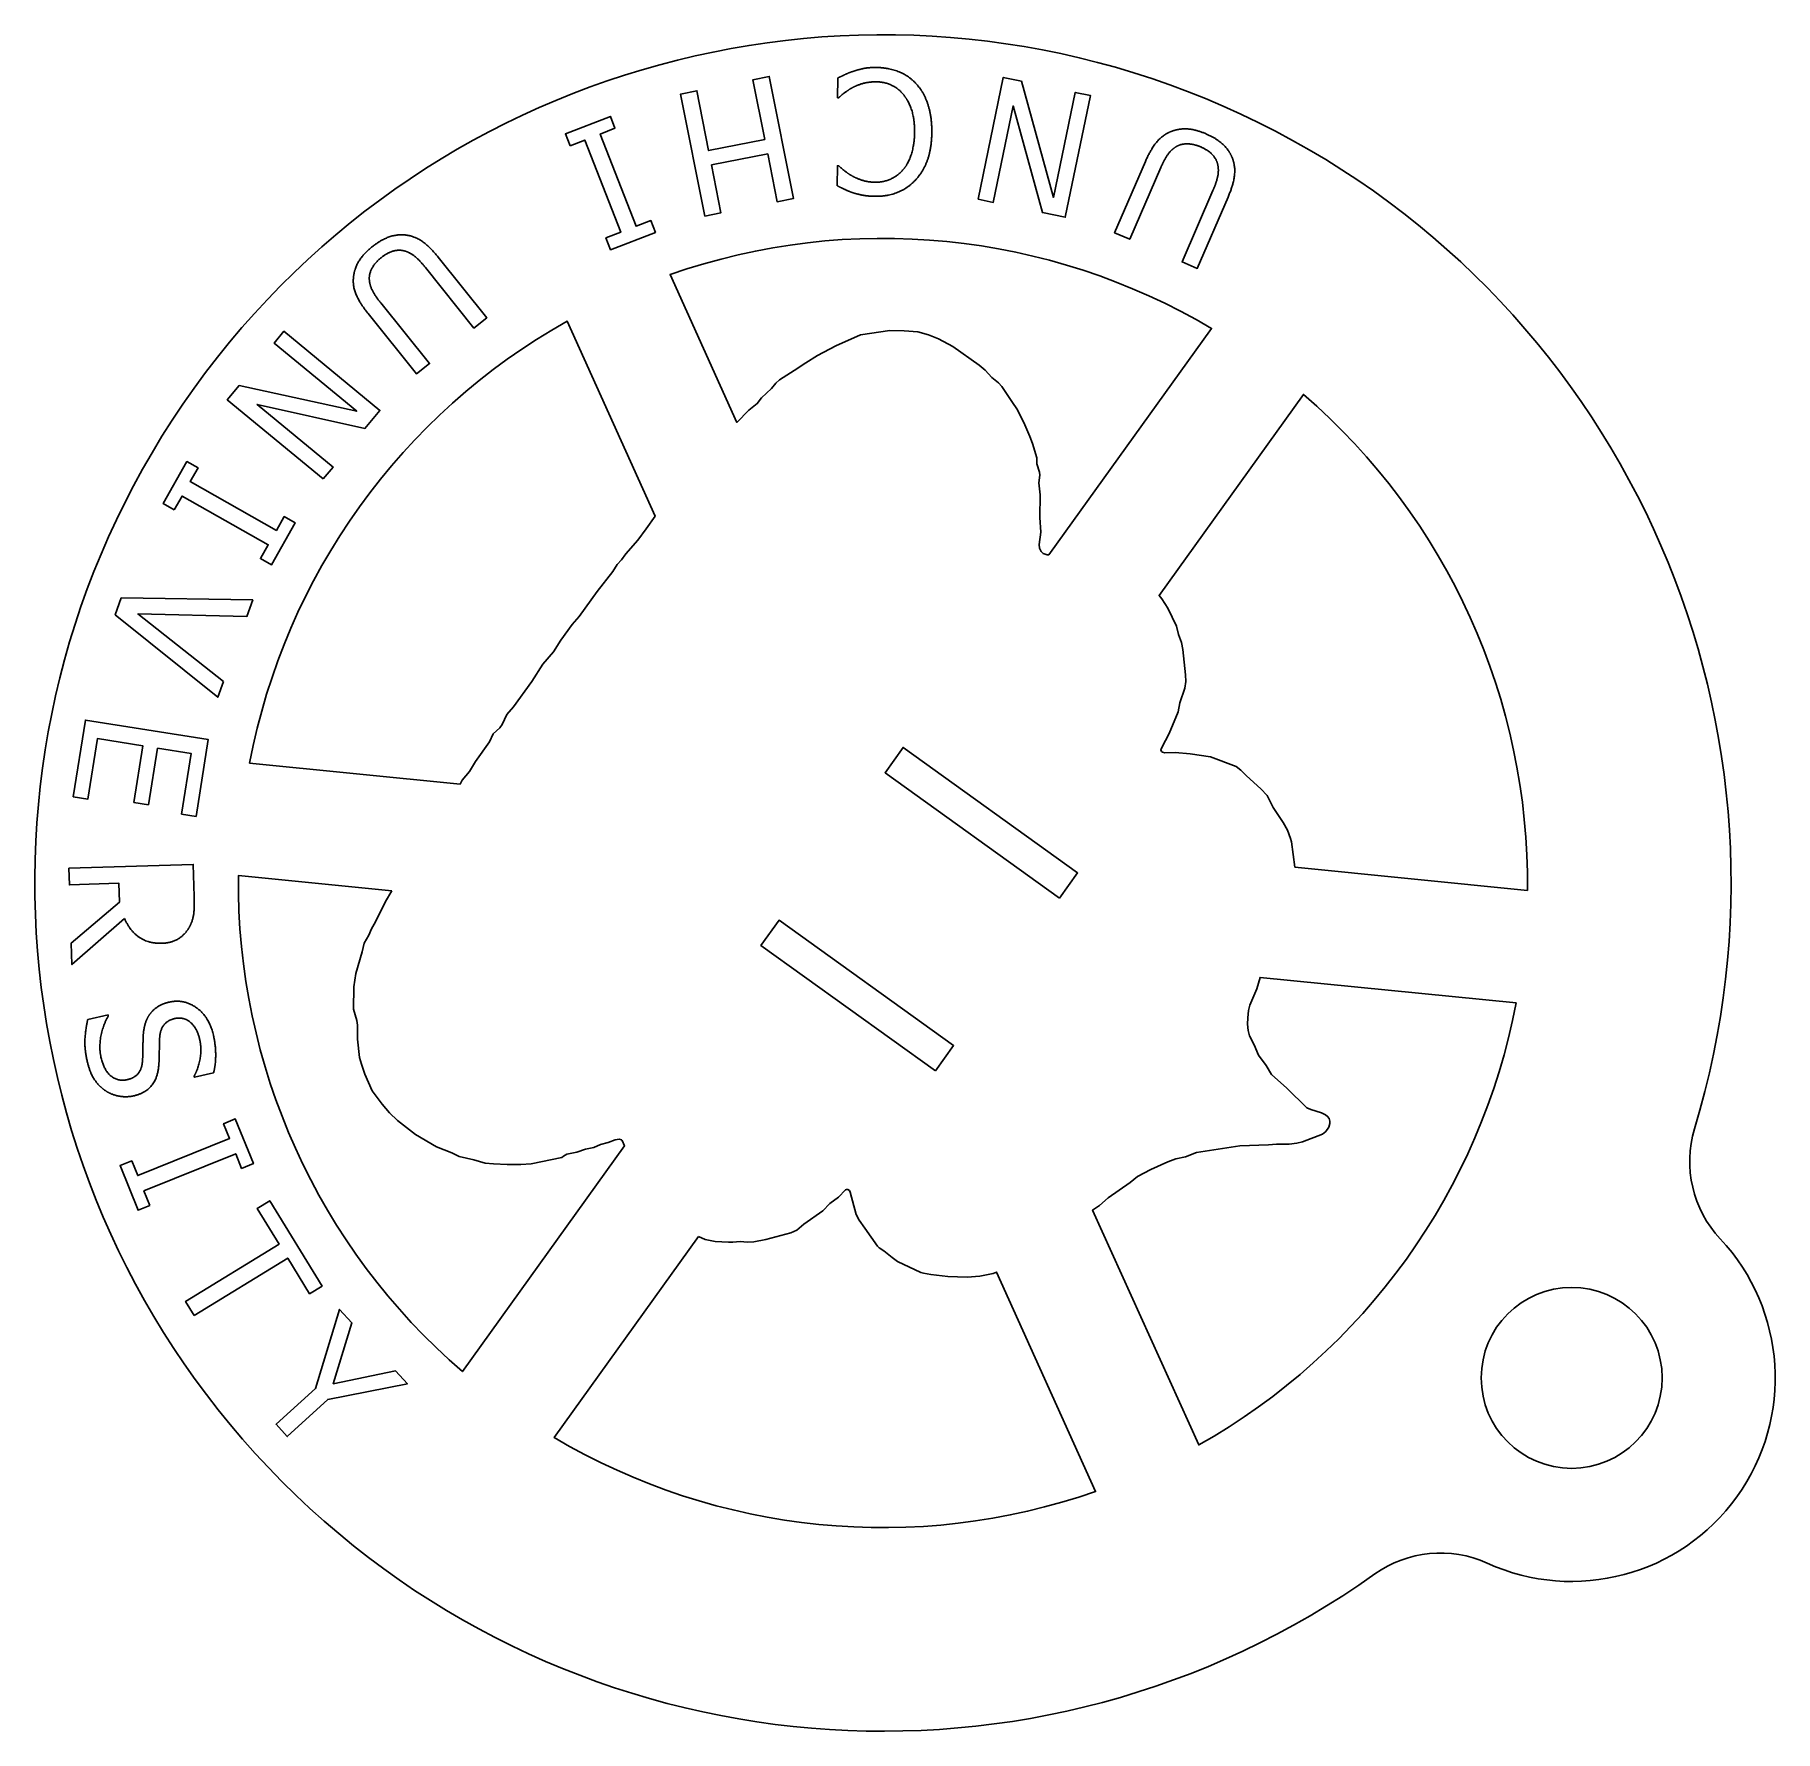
# Model space of a CAD drawing. Header units: millimetres. Extents: x -160.6 to -129.8, y 123.9 to 153.9.
import ezdxf

# ---------------------------------------------------------------- set-up
doc = ezdxf.new("R2010")
doc.units = ezdxf.units.MM

msp = doc.modelspace()

# ---------------------------------------------------------------- linework, layer by layer
for points in [[(-134.888, 126.823, 0.821365), (-130.767, 132.559, -0.267689), (-131.221, 134.505, 6.023346), (-136.877, 126.632, -0.267689)], [(-142.64, 144.654), (-142.673, 144.656), (-142.744, 144.681), (-142.778, 144.713), (-142.805, 144.772), (-142.812, 144.837), (-142.783, 145.054), (-142.802, 145.315), (-142.797, 145.714), (-142.818, 145.93), (-142.802, 146.064), (-142.805, 146.115), (-142.852, 146.267), (-142.856, 146.369), (-142.932, 146.621), (-142.976, 146.748), (-143.082, 146.997), (-143.211, 147.234), (-143.283, 147.348), (-143.475, 147.632), (-143.531, 147.697), (-143.65, 147.789), (-143.77, 147.923), (-143.872, 148.008), (-144.34, 148.339), (-144.593, 148.472), (-144.773, 148.544), (-144.962, 148.597), (-145.2, 148.614), (-145.455, 148.62), (-145.974, 148.543), (-146.408, 148.353), (-146.734, 148.182), (-146.942, 148.052), (-147.146, 147.912), (-147.408, 147.751), (-147.469, 147.692), (-147.546, 147.599), (-147.727, 147.429), (-147.799, 147.33), (-147.948, 147.212), (-148.16, 146.998), (-149.341, 149.612, -0.221398), (-139.764, 148.658)], [(-156.778, 140.973, -0.221398), (-151.163, 148.789), (-149.606, 145.34), (-149.763, 145.113), (-149.91, 144.917), (-150.124, 144.67), (-150.2, 144.564), (-150.279, 144.482), (-150.352, 144.359), (-150.631, 144.009), (-150.951, 143.563), (-151.071, 143.424), (-151.273, 143.143), (-151.404, 142.937), (-151.591, 142.721), (-151.789, 142.413), (-152.11, 141.967), (-152.231, 141.829), (-152.311, 141.653), (-152.353, 141.597), (-152.471, 141.488), (-152.535, 141.346), (-152.784, 141), (-152.89, 140.826), (-153.019, 140.668), (-153.055, 140.602)], [(-138.29, 139.13), (-138.353, 139.58), (-138.366, 139.639), (-138.424, 139.787), (-138.5, 139.924), (-138.673, 140.187), (-138.781, 140.397), (-138.893, 140.517), (-139.149, 140.744), (-139.248, 140.847), (-139.331, 140.909), (-139.784, 141.08), (-140.142, 141.138), (-140.408, 141.157), (-140.591, 141.156), (-140.634, 141.166), (-140.649, 141.178), (-140.659, 141.206), (-140.646, 141.247), (-140.517, 141.498), (-140.353, 141.881), (-140.324, 142.035), (-140.236, 142.298), (-140.222, 142.413), (-140.228, 142.532), (-140.275, 142.983), (-140.294, 143.102), (-140.35, 143.243), (-140.382, 143.394), (-140.538, 143.712), (-140.643, 143.878), (-140.692, 143.937), (-138.14, 147.491, -0.221398), (-134.178, 138.72)], [(-154.263, 138.712), (-154.372, 138.524), (-154.554, 138.166), (-154.625, 138.042), (-154.672, 137.926), (-154.755, 137.785), (-154.788, 137.634), (-154.898, 137.25), (-154.934, 137.013), (-154.943, 136.622), (-154.884, 136.42), (-154.87, 136.337), (-154.871, 136.091), (-154.837, 135.768), (-154.802, 135.646), (-154.738, 135.47), (-154.612, 135.177), (-154.433, 134.94), (-154.303, 134.784), (-154.163, 134.653), (-153.843, 134.402), (-153.471, 134.187), (-153.2, 134.077), (-153.071, 134.013), (-152.811, 133.956), (-152.61, 133.898), (-152.464, 133.882), (-152.224, 133.871), (-151.984, 133.873), (-151.796, 133.886), (-151.256, 133.995), (-151.228, 134.022), (-151.167, 134.056), (-150.989, 134.093), (-150.838, 134.145), (-150.691, 134.172), (-150.571, 134.224), (-150.438, 134.26), (-150.31, 134.311), (-150.243, 134.322), (-150.199, 134.309), (-150.187, 134.299), (-150.149, 134.202), (-153.015, 130.212, -0.221398), (-156.977, 138.983)], [(-134.377, 136.73, -0.221398), (-139.992, 128.913), (-141.868, 133.068), (-141.747, 133.146), (-141.593, 133.286), (-141.204, 133.557), (-141.073, 133.662), (-140.84, 133.783), (-140.537, 133.92), (-140.394, 133.973), (-140.224, 134.006), (-140.033, 134.088), (-139.263, 134.204), (-138.759, 134.218), (-138.618, 134.231), (-138.39, 134.234), (-138.256, 134.251), (-138.154, 134.276), (-137.803, 134.411), (-137.744, 134.454), (-137.691, 134.532), (-137.673, 134.598), (-137.674, 134.642), (-137.687, 134.684), (-137.713, 134.722), (-137.752, 134.754), (-137.82, 134.788), (-138.011, 134.846), (-138.082, 134.878), (-138.434, 135.224), (-138.704, 135.466), (-138.797, 135.625), (-138.933, 135.804), (-139.011, 135.99), (-139.096, 136.149), (-139.118, 136.24), (-139.126, 136.352), (-139.124, 136.466), (-139.11, 136.598), (-139.089, 136.69), (-138.966, 136.98), (-138.906, 137.181)], [(-148.837, 132.6), (-148.72, 132.544), (-148.546, 132.514), (-148.309, 132.499), (-148.229, 132.5), (-148.104, 132.514), (-147.974, 132.502), (-147.862, 132.507), (-147.648, 132.549), (-147.206, 132.663), (-147.101, 132.712), (-146.973, 132.82), (-146.639, 133.056), (-146.513, 133.181), (-146.362, 133.295), (-146.24, 133.425), (-146.22, 133.433), (-146.198, 133.431), (-146.171, 133.413), (-146.154, 133.382), (-146.05, 132.986), (-145.998, 132.886), (-145.894, 132.749), (-145.673, 132.43), (-145.643, 132.4), (-145.559, 132.349), (-145.416, 132.229), (-145.317, 132.158), (-144.906, 131.965), (-144.862, 131.952), (-144.728, 131.927), (-144.429, 131.895), (-144.087, 131.883), (-143.861, 131.901), (-143.629, 131.947), (-143.567, 131.971), (-141.815, 128.09, -0.221398), (-151.391, 129.045)]]:
    msp.add_lwpolyline(points, format="xyb", close=True)
for points in [[(-148.728, 150.646), (-149.155, 152.804), (-148.868, 152.861), (-148.659, 151.805), (-147.666, 152.001), (-147.875, 153.058), (-147.588, 153.115), (-147.161, 150.956), (-147.448, 150.9), (-147.615, 151.746), (-148.608, 151.549), (-148.441, 150.703)], [(-143.892, 150.942), (-143.449, 153.097), (-143.128, 153.031), (-142.557, 150.976), (-142.174, 152.834), (-141.907, 152.779), (-142.351, 150.625), (-142.757, 150.708), (-143.274, 152.593), (-143.625, 150.887)], [(-151.111, 151.89), (-151.192, 152.099), (-150.398, 152.408), (-150.317, 152.199), (-150.577, 152.097), (-149.942, 150.466), (-149.681, 150.567), (-149.6, 150.358), (-150.394, 150.049), (-150.475, 150.258), (-150.215, 150.36), (-150.85, 151.991)], [(-155.476, 145.996), (-157.173, 147.396), (-156.964, 147.649), (-154.882, 147.193), (-156.345, 148.4), (-156.172, 148.61), (-154.474, 147.21), (-154.739, 146.89), (-156.646, 147.314), (-155.303, 146.206)], [(-158.11, 145.451), (-158.306, 145.561), (-157.886, 146.303), (-157.691, 146.192), (-157.828, 145.949), (-156.304, 145.087), (-156.167, 145.331), (-155.971, 145.22), (-156.391, 144.478), (-156.586, 144.589), (-156.448, 144.832), (-157.972, 145.694)], [(-157.242, 142.416), (-157.343, 142.136), (-159.155, 143.596), (-159.048, 143.892), (-156.722, 143.858), (-156.828, 143.563), (-158.754, 143.61)], [(-159.899, 140.374), (-159.682, 141.733), (-157.509, 141.387), (-157.726, 140.028), (-157.983, 140.069), (-157.812, 141.139), (-158.407, 141.234), (-158.567, 140.236), (-158.824, 140.277), (-158.665, 141.275), (-159.471, 141.404), (-159.641, 140.333)], [(-142.453, 138.584), (-145.54, 140.802), (-145.22, 141.248), (-142.133, 139.03)], [(-144.647, 135.53), (-147.735, 137.748), (-147.414, 138.193), (-144.327, 135.976)], [(-158.542, 133.147), (-158.75, 133.063), (-159.07, 133.853), (-158.862, 133.937), (-158.757, 133.678), (-157.134, 134.334), (-157.239, 134.594), (-157.031, 134.678), (-156.711, 133.888), (-156.919, 133.804), (-157.024, 134.063), (-158.647, 133.407)], [(-157.757, 131.202), (-157.91, 131.451), (-156.258, 132.466), (-156.644, 133.095), (-156.422, 133.231), (-155.497, 131.724), (-155.718, 131.588), (-156.105, 132.217)], [(-154.197, 130.224), (-153.988, 129.995), (-155.395, 129.718), (-156.114, 129.062), (-156.311, 129.278), (-155.615, 129.913), (-155.187, 131.31), (-154.969, 131.07), (-155.3, 129.997)]]:
    msp.add_lwpolyline(points, close=True)
for points in [[(-146.357, 152.738), (-146.378, 152.738), (-146.377, 153.087)], [(-146.385, 151.183), (-146.383, 151.536), (-146.36, 151.536)], [(-140.663, 151.502), (-141.21, 150.235), (-141.479, 150.351), (-140.934, 151.611)], [(-139.473, 150.98), (-140.017, 149.719), (-140.285, 149.835), (-139.741, 151.096)], [(-153.442, 149.92), (-152.583, 148.849), (-152.811, 148.666), (-153.67, 149.737)], [(-154.46, 149.112), (-153.596, 148.036), (-153.824, 147.853), (-154.684, 148.923)], [(-158.989, 138.222), (-159.921, 137.409), (-159.933, 137.789), (-159.08, 138.511), (-159.091, 138.846), (-159.966, 138.818), (-159.975, 139.111), (-157.776, 139.18), (-157.758, 138.614)], [(-159.641, 136.437), (-159.282, 136.518), (-159.278, 136.497)], [(-157.415, 135.492), (-157.756, 135.415), (-157.76, 135.436)]]:
    msp.add_lwpolyline(points)
msp.add_circle((-133.395, 130.099), 1.6)
for points in [[(-146.377, 153.087), (-146.304, 153.121), (-146.175, 153.183), (-146.084, 153.211)], [(-145.696, 153.02), (-145.823, 153.021), (-146.039, 152.959), (-146.123, 152.913)], [(-146.084, 153.211), (-145.988, 153.242), (-145.823, 153.274), (-145.692, 153.273)], [(-145.218, 152.799), (-145.31, 152.908), (-145.557, 153.02), (-145.696, 153.02)], [(-145.692, 153.273), (-145.478, 153.272), (-145.116, 153.126), (-144.985, 152.981)], [(-146.123, 152.913), (-146.203, 152.867), (-146.323, 152.771), (-146.357, 152.738)], [(-145.017, 152.133), (-145.016, 152.359), (-145.123, 152.686), (-145.218, 152.799)], [(-144.985, 152.981), (-144.854, 152.838), (-144.711, 152.41), (-144.712, 152.132)], [(-145.216, 151.469), (-145.123, 151.581), (-145.018, 151.921), (-145.017, 152.133)], [(-144.712, 152.132), (-144.713, 151.855), (-144.856, 151.446), (-144.99, 151.295)], [(-140.934, 151.611), (-140.843, 151.822), (-140.628, 152.086), (-140.475, 152.143)], [(-140.475, 152.143), (-140.338, 152.196), (-140.043, 152.178), (-139.856, 152.097)], [(-139.856, 152.097), (-139.678, 152.02), (-139.453, 151.812), (-139.4, 151.679)], [(-140.403, 151.865), (-140.487, 151.81), (-140.604, 151.637), (-140.663, 151.502)], [(-139.955, 151.868), (-140.081, 151.922), (-140.314, 151.924), (-140.403, 151.865)], [(-139.652, 151.541), (-139.671, 151.646), (-139.821, 151.81), (-139.955, 151.868)], [(-146.36, 151.536), (-146.321, 151.5), (-146.2, 151.4), (-146.113, 151.351)], [(-145.704, 151.244), (-145.563, 151.244), (-145.311, 151.359), (-145.216, 151.469)], [(-139.741, 151.096), (-139.68, 151.236), (-139.634, 151.442), (-139.652, 151.541)], [(-139.4, 151.679), (-139.339, 151.528), (-139.379, 151.196), (-139.473, 150.98)], [(-146.093, 151.053), (-146.164, 151.077), (-146.312, 151.144), (-146.385, 151.183)], [(-146.113, 151.351), (-146.03, 151.305), (-145.832, 151.245), (-145.704, 151.244)], [(-144.99, 151.295), (-145.123, 151.148), (-145.484, 150.994), (-145.706, 150.995)], [(-145.706, 150.995), (-145.817, 150.995), (-146.011, 151.028), (-146.093, 151.053)], [(-154.609, 150.103), (-154.458, 150.225), (-154.169, 150.327), (-154.026, 150.311)], [(-154.026, 150.311), (-153.864, 150.295), (-153.59, 150.103), (-153.442, 149.92)], [(-154.939, 149.578), (-154.922, 149.724), (-154.768, 149.976), (-154.609, 150.103)], [(-154.022, 150.024), (-154.124, 150.057), (-154.339, 150), (-154.453, 149.909)], [(-153.67, 149.737), (-153.766, 149.856), (-153.926, 149.993), (-154.022, 150.024)], [(-154.453, 149.909), (-154.56, 149.823), (-154.67, 149.618), (-154.66, 149.512)], [(-154.684, 148.923), (-154.828, 149.103), (-154.961, 149.416), (-154.939, 149.578)], [(-154.66, 149.512), (-154.651, 149.412), (-154.553, 149.227), (-154.46, 149.112)], [(-157.758, 138.614), (-157.752, 138.425), (-157.785, 138.169), (-157.856, 138.051)], [(-158.33, 137.786), (-158.57, 137.778), (-158.904, 138.014), (-158.989, 138.222)], [(-157.856, 138.051), (-157.928, 137.932), (-158.157, 137.791), (-158.33, 137.786)], [(-158.552, 136.519), (-158.495, 136.601), (-158.32, 136.717), (-158.195, 136.746)], [(-158.195, 136.746), (-157.934, 136.804), (-157.49, 136.477), (-157.419, 136.162)], [(-159.649, 135.695), (-159.702, 135.928), (-159.678, 136.277), (-159.641, 136.437)], [(-159.278, 136.497), (-159.378, 136.326), (-159.444, 135.937), (-159.407, 135.772)], [(-158.662, 136.122), (-158.657, 136.24), (-158.608, 136.435), (-158.552, 136.519)], [(-158.099, 136.455), (-158.234, 136.424), (-158.364, 136.244), (-158.37, 136.1)], [(-157.662, 136.087), (-157.706, 136.285), (-157.947, 136.489), (-158.099, 136.455)], [(-158.672, 135.712), (-158.666, 135.817), (-158.665, 135.991), (-158.662, 136.122)], [(-158.37, 136.1), (-158.374, 136.004), (-158.377, 135.727), (-158.384, 135.634)], [(-157.76, 135.436), (-157.689, 135.56), (-157.622, 135.911), (-157.662, 136.087)], [(-157.419, 136.162), (-157.378, 135.981), (-157.378, 135.645), (-157.415, 135.492)], [(-159.407, 135.772), (-159.354, 135.535), (-159.103, 135.337), (-158.941, 135.374)], [(-159.329, 135.179), (-159.446, 135.26), (-159.605, 135.499), (-159.649, 135.695)], [(-158.941, 135.374), (-158.812, 135.403), (-158.681, 135.566), (-158.672, 135.712)], [(-158.384, 135.634), (-158.402, 135.398), (-158.629, 135.131), (-158.829, 135.087)], [(-158.829, 135.087), (-158.956, 135.058), (-159.223, 135.106), (-159.329, 135.179)]]:
    msp.add_open_spline(points, degree=2)

doc.saveas('drawing.dxf')
